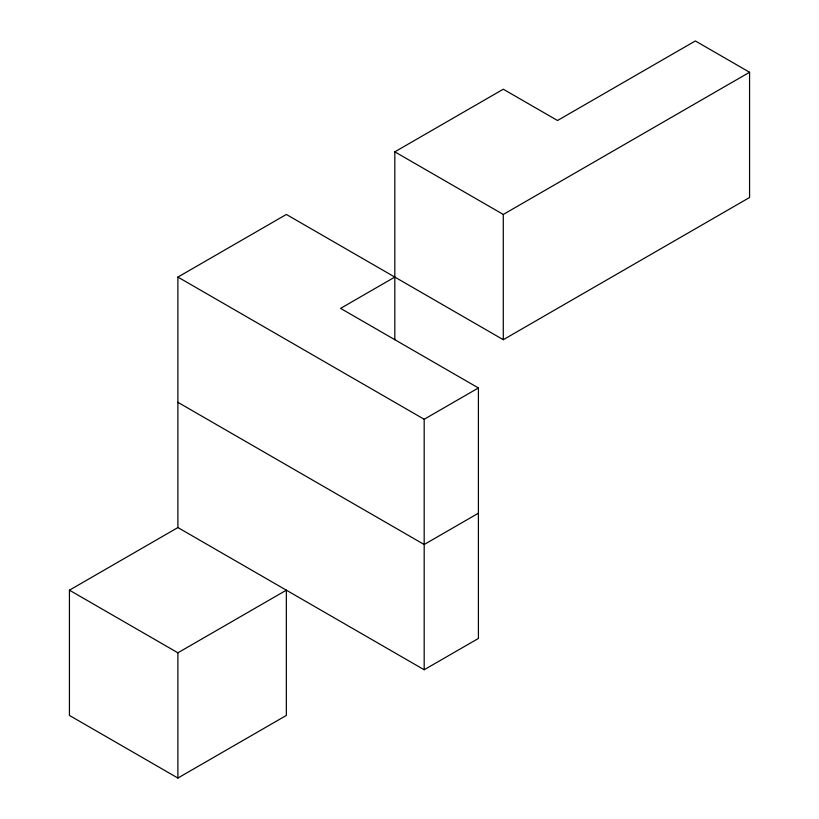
<?xml version="1.0" encoding="UTF-8"?>
<svg xmlns="http://www.w3.org/2000/svg" width="819" height="819" viewBox="0 0 819 819"><rect width="100%" height="100%" fill="white"/><g stroke="black" fill="none" stroke-linecap="round" stroke-linejoin="round"><path stroke-width="1.23" d="M394.819 277.078L340.591 308.384L478.409 387.96L478.409 638.441L424.181 669.758L177.897 527.559L177.897 277.078L286.353 214.455L503.286 339.701L749.569 197.502L749.569 72.256L695.341 40.95L557.514 120.516L503.286 89.21L394.819 151.832L394.819 339.701M394.819 151.832L503.286 214.455L749.569 72.256M69.431 590.182L177.897 652.804L286.353 590.182L286.353 715.427L177.897 778.05L69.431 715.427L69.431 590.182L177.897 527.559M177.897 277.078L424.181 419.267L478.409 387.96M478.409 513.196L424.181 544.512L177.897 402.324M503.286 214.455L503.286 339.701M424.181 419.267L424.181 669.758M177.897 652.804L177.897 778.05"/></g></svg>
